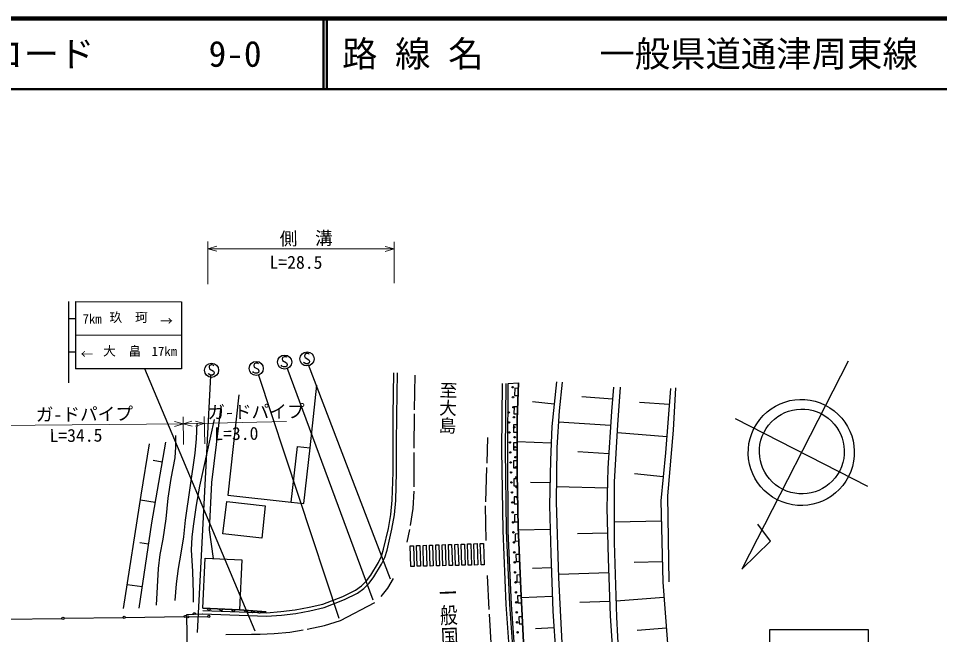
# Model space of a CAD drawing. Units: millimetres, scale not verified. Extents: x 40000 to 680000, y 20000 to 380000.
# Drawn here: x 134650 to 264809, y 292953 to 380000 of the extents above; entities that cross this region are included whole.
import ezdxf
from ezdxf.enums import TextEntityAlignment as Align

# ---------------------------------------------------------------- set-up
doc = ezdxf.new("R2010")
doc.units = ezdxf.units.MM
doc.header["$LTSCALE"] = 1000
for name, color, linetype, lineweight in [('M-BGD', 7, 'Continuous', 25), ('M-BGD-EXST', 7, 'Continuous', 25), ('M-BMK-SRVR', 3, 'Continuous', 25), ('M-STR-HTXT', 7, 'Continuous', 13), ('M-STR-STR1', 1, 'Continuous', 25), ('M-STR-STRC', 7, 'Continuous', 25), ('M-TTL', 2, 'Continuous', 140), ('M-TTL-LINE', 7, 'Continuous', 50)]:
    doc.layers.add(name, color=color, linetype=linetype, lineweight=lineweight)
doc.layers.add('M-BMK-HTXT', color=7, linetype='Continuous')
doc.layers.add('M-TTL-TXT', color=7, linetype='Continuous')
doc.styles.add('@ＭＳ ゴシック', font='')
doc.styles.add('ＭＳ ゴシック', font='')
doc.styles.get('@ＭＳ ゴシック').set_extended_font_data('@MS Gothic')
doc.styles.get('ＭＳ ゴシック').set_extended_font_data('MS Gothic')

msp = doc.modelspace()

# ---------------------------------------------------------------- linework, layer by layer
at = {"layer": 'M-BGD'}
for p, q in [((187599, 323933), (187714, 329931)), ((188098, 323923), (188214, 329921)), ((175894, 319318), (176818, 328174)), ((202972, 319032), (203068, 328422)), ((203472, 319033), (203567, 328417)), ((203795, 318910), (203854, 328424)), ((203854, 328424), (205311, 328520)), ((205311, 328520), (205121, 323331)), ((205121, 323331), (205311, 328520)), ((210682, 328642), (210036, 322361)), ((211086, 324584), (211547, 328589)), ((165801, 326827), (164243, 312639)), ((204782, 327741), (204746, 326742)), ((204746, 326742), (205245, 326724)), ((205282, 327722), (204782, 327741)), ((218739, 327894), (218461, 324480)), ((219358, 322590), (219730, 327915)), ((226785, 327702), (226089, 318645)), ((227197, 321818), (227562, 327792)), ((210359, 325501), (207276, 325819)), ((218600, 326187), (214243, 326542)), ((226611, 325438), (222401, 325761)), ((163248, 325185), (161936, 314446)), ((204688, 325146), (204651, 324147)), ((204651, 324147), (205150, 324129)), ((205187, 325128), (204688, 325146)), ((210760, 319395), (211086, 324584)), ((218461, 324480), (217948, 316469)), ((187578, 319929), (187599, 323933)), ((188078, 319927), (188098, 323923)), ((205121, 323331), (205110, 315729)), ((205111, 315729), (205121, 323331)), ((218333, 322477), (210984, 322947)), ((204620, 322565), (204619, 321565)), ((204619, 321565), (205119, 321565)), ((205120, 322564), (204620, 322565)), ((210036, 322361), (209847, 317581)), ((218891, 314533), (219358, 322590)), ((226402, 312573), (227197, 321818)), ((226263, 320909), (219292, 321445)), ((152009, 312662), (153178, 319917)), ((155434, 320157), (153467, 308758)), ((173199, 311656), (174105, 319508)), ((174105, 319508), (175894, 319318)), ((174984, 311468), (175894, 319318)), ((187588, 315917), (187578, 319929)), ((188088, 315911), (188078, 319927)), ((203121, 307643), (202972, 319032)), ((203620, 307657), (203472, 319033)), ((203870, 307631), (203795, 318910)), ((204617, 320031), (204615, 319031)), ((204615, 319031), (205115, 319031)), ((205117, 320030), (204617, 320031)), ((209942, 319971), (205117, 320162)), ((210658, 311700), (210760, 319395)), ((218077, 318472), (213683, 318753)), ((226089, 318645), (225443, 311863)), ((154942, 317307), (153667, 317528)), ((204613, 317497), (204612, 316497)), ((204612, 316497), (205112, 316497)), ((205113, 317496), (204613, 317497)), ((209847, 317581), (209702, 311209)), ((217948, 316469), (217804, 310825)), ((187480, 311922), (187588, 315917)), ((187979, 311890), (188088, 315911)), ((205110, 315729), (205282, 308127)), ((205282, 308127), (205111, 315729)), ((225766, 315254), (221689, 315643)), ((161936, 314446), (161602, 307758)), ((205128, 314962), (204628, 314951)), ((204628, 314951), (204651, 313952)), ((204651, 313952), (205150, 313963)), ((209775, 314395), (206993, 314459)), ((217876, 313647), (210687, 313831)), ((218879, 305975), (218891, 314533)), ((149486, 296632), (152009, 312662)), ((164243, 312639), (173199, 311656)), ((205185, 312428), (204685, 312417)), ((204685, 312417), (204708, 311418)), ((226598, 300410), (226402, 312573)), ((153959, 311608), (151899, 311963)), ((163553, 307164), (164076, 311766)), ((164076, 311766), (169538, 311148)), ((169538, 311148), (169022, 306584)), ((173199, 311656), (174984, 311468)), ((187274, 309920), (187480, 311922)), ((187769, 309850), (187979, 311890)), ((204708, 311418), (205207, 311429)), ((209702, 311209), (209874, 304426)), ((211007, 300956), (210658, 311700)), ((225443, 311863), (225699, 300346)), ((186924, 307958), (187274, 309920)), ((187414, 307858), (187769, 309850)), ((205242, 309894), (204742, 309883)), ((204742, 309883), (204765, 308883)), ((217804, 310825), (217976, 303723)), ((153467, 308758), (151683, 296667)), ((204765, 308883), (205264, 308895)), ((225507, 308984), (218883, 308836)), ((161602, 307758), (162165, 303684)), ((186249, 305023), (186924, 307958)), ((186732, 304894), (187414, 307858)), ((203573, 297182), (203121, 307643)), ((204072, 297210), (203620, 307657)), ((204310, 297161), (203870, 307631)), ((205320, 307177), (204821, 307157)), ((205282, 308127), (205634, 299432)), ((205634, 299432), (205282, 308127)), ((209788, 307817), (205299, 307703)), ((217890, 307274), (213641, 307171)), ((153021, 305735), (151788, 305917)), ((169022, 306584), (163553, 307164)), ((204821, 307157), (204861, 306159)), ((204861, 306159), (205361, 306179)), ((219183, 295420), (218879, 305975)), ((185950, 304045), (186249, 305023)), ((186417, 303863), (186732, 304894)), ((190020, 305499), (190469, 305513)), ((190106, 302578), (190020, 305499)), ((190469, 305513), (190556, 302589)), ((190919, 305527), (191368, 305542)), ((191007, 302599), (190919, 305527)), ((191368, 305542), (191457, 302609)), ((191818, 305556), (192267, 305570)), ((191908, 302619), (191818, 305556)), ((192267, 305570), (192358, 302629)), ((192717, 305585), (193166, 305599)), ((192808, 302640), (192717, 305585)), ((193166, 305599), (193259, 302650)), ((193616, 305613), (194065, 305628)), ((193709, 302660), (193616, 305613)), ((194065, 305628), (194160, 302670)), ((194514, 305642), (194964, 305656)), ((194610, 302680), (194514, 305642)), ((194964, 305656), (195061, 302691)), ((195413, 305671), (195863, 305685)), ((195511, 302701), (195413, 305671)), ((195863, 305685), (195962, 302711)), ((196312, 305699), (196762, 305713)), ((196412, 302721), (196312, 305699)), ((196762, 305713), (196863, 302731)), ((197211, 305728), (197661, 305742)), ((197313, 302742), (197211, 305728)), ((197661, 305742), (197764, 302752)), ((198110, 305756), (198559, 305771)), ((198214, 302762), (198110, 305756)), ((198559, 305771), (198665, 302772)), ((199009, 305785), (199458, 305799)), ((199115, 302782), (199009, 305785)), ((199458, 305799), (199566, 302793)), ((199908, 305814), (200357, 305828)), ((200016, 302803), (199908, 305814)), ((200357, 305828), (200467, 302813)), ((160698, 296671), (161019, 303737)), ((161019, 303737), (166211, 303501)), ((166211, 303501), (165889, 296435)), ((185515, 303138), (185950, 304045)), ((185955, 302900), (186417, 303863)), ((205437, 304279), (204938, 304259)), ((204938, 304259), (204979, 303260)), ((204979, 303260), (205478, 303281)), ((209874, 304426), (210181, 296277)), ((217976, 303723), (218283, 295624)), ((184442, 301368), (185515, 303138)), ((184858, 301091), (185955, 302900)), ((190556, 302589), (190106, 302578)), ((191457, 302609), (191007, 302599)), ((192358, 302629), (191908, 302619)), ((193259, 302650), (192808, 302640)), ((194160, 302670), (193709, 302660)), ((195061, 302691), (194610, 302680)), ((195962, 302711), (195511, 302701)), ((196863, 302731), (196412, 302721)), ((197764, 302752), (197313, 302742)), ((198665, 302772), (198214, 302762)), ((199566, 302793), (199115, 302782)), ((200467, 302813), (200016, 302803)), ((209951, 302389), (207293, 302289)), ((225635, 303225), (221632, 303136)), ((183838, 300535), (184442, 301368)), ((184216, 300206), (184858, 301091)), ((205555, 301381), (205055, 301361)), ((205055, 301361), (205096, 300362)), ((218053, 301699), (210992, 301431)), ((211627, 288809), (211007, 300956)), ((152129, 299689), (150016, 300001)), ((182283, 299219), (183115, 299840)), ((182544, 298790), (183439, 299458)), ((183115, 299840), (183838, 300535)), ((183439, 299458), (184216, 300206)), ((205096, 300362), (205595, 300382)), ((205634, 299432), (206254, 287566)), ((206254, 287565), (205634, 299432)), ((225699, 300346), (226370, 291696)), ((177686, 297247), (180503, 298353)), ((180503, 298353), (182283, 299219)), ((180704, 297895), (182544, 298790)), ((205685, 298448), (205186, 298422)), ((205186, 298422), (205238, 297424)), ((210105, 298314), (205701, 298148)), ((225867, 298183), (219118, 297660)), ((173754, 296443), (175709, 296804)), ((175709, 296804), (177686, 297247)), ((175818, 296316), (177833, 296768)), ((177833, 296768), (180704, 297895)), ((204326, 286555), (203573, 297182)), ((204824, 286596), (204072, 297210)), ((205069, 286553), (204310, 297161)), ((205238, 297424), (205737, 297450)), ((218206, 297649), (213996, 297489)), ((149741, 295386), (158085, 295518)), ((160614, 295823), (158411, 295753)), ((158719, 295465), (161410, 295529)), ((158719, 295465), (161410, 295529)), ((159281, 295841), (159263, 295780)), ((159309, 295892), (159281, 295841)), ((159357, 295943), (159309, 295892)), ((159406, 295975), (159357, 295943)), ((159466, 295997), (159406, 295975)), ((159546, 295999), (159466, 295997)), ((159606, 295981), (159546, 295999)), ((159657, 295953), (159606, 295981)), ((159709, 295904), (159657, 295953)), ((159740, 295855), (159709, 295904)), ((159762, 295796), (159740, 295855)), ((160680, 295863), (169726, 295546)), ((160697, 296362), (169716, 296047)), ((160698, 296671), (165889, 296435)), ((165889, 296435), (160698, 296671)), ((161313, 296643), (161331, 296582)), ((161331, 296582), (161358, 296531)), ((161358, 296531), (161406, 296479)), ((161406, 296479), (161455, 296446)), ((161455, 296446), (161514, 296424)), ((161514, 296424), (161593, 296420)), ((161593, 296420), (161654, 296437)), ((161654, 296437), (161706, 296465)), ((161706, 296465), (161758, 296513)), ((161758, 296513), (161790, 296561)), ((161790, 296561), (161813, 296620)), ((163044, 296564), (163061, 296503)), ((163061, 296503), (163089, 296452)), ((163089, 296452), (163137, 296400)), ((163137, 296400), (163185, 296368)), ((163185, 296368), (163244, 296345)), ((163244, 296345), (163324, 296341)), ((163324, 296341), (163385, 296359)), ((163385, 296359), (163436, 296386)), ((163436, 296386), (163488, 296434)), ((163488, 296434), (163520, 296482)), ((163520, 296482), (163543, 296541)), ((164775, 296485), (164792, 296425)), ((164792, 296425), (164819, 296373)), ((164819, 296373), (164867, 296321)), ((164867, 296321), (164916, 296289)), ((164916, 296289), (164975, 296266)), ((164975, 296266), (165055, 296263)), ((165055, 296263), (165115, 296280)), ((165115, 296280), (165167, 296308)), ((165167, 296308), (165219, 296355)), ((165219, 296355), (165251, 296404)), ((165251, 296404), (165274, 296463)), ((169651, 296156), (165889, 296435)), ((165889, 296435), (169651, 296156)), ((166581, 296384), (166596, 296322)), ((166596, 296322), (166622, 296270)), ((166622, 296270), (166668, 296217)), ((166668, 296217), (166716, 296183)), ((166716, 296183), (166774, 296159)), ((166774, 296159), (166854, 296153)), ((166854, 296153), (166915, 296168)), ((166915, 296168), (166967, 296195)), ((166967, 296195), (167021, 296241)), ((167021, 296241), (167055, 296288)), ((167055, 296288), (167079, 296347)), ((167521, 296314), (167536, 296253)), ((167536, 296253), (167563, 296201)), ((167563, 296201), (167609, 296147)), ((167609, 296147), (167656, 296113)), ((167656, 296113), (167715, 296089)), ((167715, 296089), (167794, 296083)), ((167794, 296083), (167856, 296099)), ((167856, 296099), (167908, 296125)), ((167908, 296125), (167961, 296171)), ((167961, 296171), (167995, 296219)), ((167995, 296219), (168019, 296277)), ((168461, 296244), (168477, 296183)), ((168477, 296183), (168503, 296131)), ((168503, 296131), (168549, 296077)), ((168549, 296077), (168597, 296044)), ((168597, 296044), (168655, 296019)), ((168655, 296019), (168735, 296013)), ((168735, 296013), (168796, 296029)), ((168796, 296029), (168848, 296055)), ((168848, 296055), (168902, 296101)), ((168902, 296101), (168935, 296149)), ((168935, 296149), (168960, 296207)), ((169716, 296047), (171751, 296195)), ((169726, 295546), (171800, 295697)), ((171751, 296195), (173754, 296443)), ((171800, 295697), (173830, 295949)), ((173830, 295949), (175818, 296316)), ((205840, 295481), (205341, 295455)), ((210181, 296277), (210760, 286808)), ((218283, 295624), (218728, 288477)), ((132454, 295113), (140798, 295245)), ((141097, 295249), (149441, 295381)), ((205341, 295455), (205393, 294457)), ((205393, 294457), (205892, 294483)), ((219804, 284358), (219183, 295420)), ((210326, 293910), (207692, 293749)), ((226202, 293858), (222061, 293537))]:
    msp.add_line(p, q, dxfattribs=at)
for points in [[(159840, 322798), (159750, 320600), (159567, 318563), (158211, 309128), (157955, 306743), (157599, 304438), (157218, 302272), (156950, 300138), (156764, 297753)], [(162313, 323322), (160237, 313911), (159772, 311257), (159362, 308286), (159174, 306727), (159079, 304934), (159255, 301847), (159330, 298783), (159318, 297547)], [(156838, 321060), (156848, 319455), (156753, 317939), (156182, 314996), (155762, 312201), (155456, 309327), (155048, 306441), (154646, 304278), (154379, 302272), (154129, 297109)]]:
    msp.add_lwpolyline(points, dxfattribs=at)
for centre, major_axis in [((204482, 327898), (99.9, -0.1)), ((204539, 326486), (99.9, -0.1)), ((203919, 324339), (99.9, -0.1)), ((204596, 325074), (99.9, -0.1)), ((203976, 322927), (99.9, -0.1)), ((204653, 323661), (99.9, -0.1)), ((204033, 321515), (99.9, -0.1)), ((204710, 322249), (99.9, -0.1)), ((204090, 320102), (99.9, -0.1)), ((204768, 320837), (99.9, -0.1)), ((204825, 319425), (99.9, -0.1)), ((204147, 318690), (99.9, -0.1)), ((204882, 318013), (99.9, -0.1)), ((204204, 317278), (99.9, -0.1)), ((204939, 316601), (99.9, -0.1)), ((204261, 315866), (99.9, -0.1)), ((204996, 315188), (99.9, -0.1)), ((204319, 314454), (99.9, -0.1)), ((205053, 313776), (99.9, -0.1)), ((204376, 313041), (99.9, -0.1)), ((205110, 312364), (99.9, -0.1)), ((204433, 311629), (99.9, -0.1)), ((204490, 310217), (99.9, -0.1)), ((204547, 308805), (99.9, -0.1)), ((204604, 307393), (99.9, -0.1)), ((204661, 305980), (99.9, -0.1)), ((204719, 304568), (99.9, -0.1)), ((204776, 303156), (99.9, -0.1)), ((204833, 301744), (99.9, -0.1)), ((204890, 300332), (99.9, -0.1)), ((204947, 298919), (99.9, -0.1)), ((205004, 297507), (99.9, -0.1)), ((149591, 295384), (150, 0)), ((158234, 295520), (150, 0)), ((158569, 295462), (150, 0)), ((158569, 295462), (150, 0)), ((161560, 295532), (150, 0)), ((161560, 295532), (150, 0)), ((205061, 296095), (99.9, -0.1)), ((140948, 295247), (150, 0)), ((205118, 294683), (99.9, -0.1)), ((205176, 293271), (99.9, -0.1))]:
    msp.add_ellipse(centre, major_axis=major_axis, ratio=0.999991, dxfattribs=at)
at = {"layer": 'M-BGD-EXST'}
for p, q in [((171947, 332091), (171906, 331852)), ((172187, 332211), (171947, 332091)), ((172346, 332211), (172187, 332211)), ((172506, 332171), (172346, 332211)), ((172586, 332090), (172506, 332171)), ((175108, 332538), (175067, 332299)), ((175067, 332299), (175147, 332099)), ((175348, 332658), (175108, 332538)), ((175147, 332099), (175706, 331778)), ((175507, 332658), (175348, 332658)), ((175667, 332618), (175507, 332658)), ((175747, 332537), (175667, 332618)), ((161624, 330930), (161583, 330690)), ((161583, 330690), (161663, 330490)), ((161864, 331049), (161624, 330930)), ((162024, 331049), (161864, 331049)), ((162184, 331009), (162024, 331049)), ((162263, 330929), (162184, 331009)), ((167938, 331194), (167898, 330954)), ((167898, 330954), (167978, 330754)), ((168178, 331314), (167938, 331194)), ((167978, 330754), (168537, 330434)), ((168338, 331314), (168178, 331314)), ((168498, 331273), (168338, 331314)), ((168578, 331193), (168498, 331273)), ((171865, 330892), (171785, 331012)), ((172105, 330772), (171865, 330892)), ((171906, 331852), (171986, 331652)), ((171986, 331652), (172545, 331331)), ((172384, 330772), (172105, 330772)), ((172584, 330891), (172384, 330772)), ((172545, 331331), (172625, 331131)), ((172625, 331131), (172584, 330891)), ((184787, 297805), (172603, 330659)), ((175026, 331339), (174946, 331459)), ((175266, 331219), (175026, 331339)), ((175545, 331219), (175266, 331219)), ((175745, 331338), (175545, 331219)), ((187228, 300763), (175651, 331050)), ((175706, 331778), (175786, 331578)), ((175786, 331578), (175745, 331338)), ((159951, 293225), (161822, 329490)), ((161542, 329730), (161462, 329851)), ((161782, 329610), (161542, 329730)), ((161663, 330490), (162222, 330169)), ((162062, 329610), (161782, 329610)), ((162262, 329729), (162062, 329610)), ((162222, 330169), (162302, 329969)), ((162302, 329969), (162262, 329729)), ((167857, 329995), (167777, 330115)), ((168096, 329875), (167857, 329995)), ((168376, 329874), (168096, 329875)), ((168576, 329994), (168376, 329874)), ((168537, 330434), (168617, 330234)), ((168617, 330234), (168576, 329994)), ((179956, 295245), (168595, 329706))]:
    msp.add_line(p, q, dxfattribs=at)
for centre in [(172265, 331451), (175426, 331898), (161943, 330290), (168257, 330554)]:
    msp.add_ellipse(centre, major_axis=(999, -1), ratio=0.999991, dxfattribs=at)
at = {"layer": 'M-BMK-SRVR'}
for p, q in [((251903, 331568), (236875, 302178)), ((254649, 313888), (235962, 323443)), ((240926, 306136), (239152, 308554)), ((236875, 302178), (240926, 306136))]:
    msp.add_line(p, q, dxfattribs=at)
for centre, major_axis in [((245268, 318685), (-6685, 3390)), ((245348, 318821), (-5348, 2712))]:
    msp.add_ellipse(centre, major_axis=major_axis, ratio=0.999991, dxfattribs=at)
at = {"layer": 'M-STR-HTXT'}
for p, q in [((161425, 342445), (161434, 348471)), ((161433, 347472), (162682, 347820)), ((186490, 347786), (187739, 347434)), ((187740, 348434), (187732, 342613)), ((162681, 347120), (161433, 347472)), ((161433, 347472), (187739, 347434)), ((187739, 347434), (186489, 347086)), ((156706, 323058), (157959, 322720)), ((157924, 322713), (159165, 323092)), ((157924, 322713), (172543, 323058)), ((157950, 323719), (157985, 319817)), ((159658, 323103), (160915, 322783)), ((160892, 323782), (160983, 319901)), ((123302, 322408), (157959, 322720)), ((157959, 322720), (156713, 322359)), ((159181, 322392), (157924, 322713)), ((160915, 322783), (159675, 322404))]:
    msp.add_line(p, q, dxfattribs=at)
at = {"layer": 'M-STR-STR1'}
msp.add_line((158411, 295753), (158590, 284753), dxfattribs=at)
at = {"layer": 'M-STR-STRC'}
for p, q in [((141725, 339996), (141709, 328503)), ((142725, 339995), (142711, 330501)), ((142725, 339995), (157716, 339973)), ((157716, 339973), (157702, 330479)), ((141722, 337623), (142721, 337621)), ((157709, 335226), (142718, 335248)), ((141715, 332876), (142715, 332874)), ((157702, 330479), (142711, 330501)), ((168087, 293421), (152512, 330487)), ((190612, 324714), (190710, 329580)), ((190570, 319265), (190609, 324131)), ((200876, 317174), (200983, 320801)), ((190572, 313808), (190569, 318687)), ((200682, 311727), (200830, 316568)), ((190408, 310782), (190552, 313221)), ((200749, 306263), (200646, 311124)), ((190052, 308357), (190408, 310782)), ((189576, 305995), (189952, 307785)), ((186864, 299515), (187650, 300875)), ((201172, 296481), (200932, 301277)), ((185909, 298332), (186864, 299515)), ((180170, 294953), (184988, 297485)), ((201518, 291009), (201213, 295847)), ((175452, 293708), (177916, 294212)), ((177916, 294212), (180170, 294953)), ((163950, 292956), (167605, 293008)), ((167605, 293008), (168793, 293028)), ((168793, 293028), (170764, 293087)), ((170764, 293087), (173024, 293312)), ((173024, 293312), (174873, 293605)), ((240767, 293625), (240755, 285020)), ((254758, 293605), (240767, 293625)), ((254744, 283611), (254758, 293605))]:
    msp.add_line(p, q, dxfattribs=at)
at = {"layer": 'M-TTL'}
msp.add_line((680000, 380000), (40000, 380000), dxfattribs=at)
at = {"layer": 'M-TTL-LINE'}
for p, q in [((177750, 380000), (177750, 370000)), ((178250, 380000), (178250, 370000)), ((40000, 370000), (680000, 370000))]:
    msp.add_line(p, q, dxfattribs=at)

# ---------------------------------------------------------------- texts
at = {"layer": 'M-BMK-HTXT', "style": '@ＭＳ ゴシック'}
msp.add_text('至大島', height=1833, rotation=268.419, dxfattribs=at).set_placement((195426, 328740), align=Align.MIDDLE_LEFT)
at = {"layer": 'M-BMK-HTXT', "style": '@ＭＳ ゴシック', "width": 1.25}
msp.add_text('一般国道437号', height=1833, rotation=272.319, dxfattribs=at).set_placement((195236, 300409), align=Align.MIDDLE_LEFT)
at = {"layer": 'M-STR-HTXT', "style": 'ＭＳ ゴシック'}
for s, rotation, p in [('側\u3000溝', 0.818, (171582, 347405)), ('L=28.5', 359.918, (170125, 344088)), ('ガ-ドパイプ', 0.618, (161361, 322897)), ('ガ-ドパイプ', 0.618, (137117, 322556)), ('L=34.5', 0.518, (139051, 319594)), ('L=3.0', 0.518, (162337, 319862))]:
    msp.add_text(s, height=1833, rotation=rotation, dxfattribs=at).set_placement(p, align=Align.BOTTOM_LEFT)
at = {"layer": 'M-STR-STRC', "style": 'ＭＳ ゴシック'}
for s, rotation, p in [('玖\u3000珂', 359.918, (147517, 336715)), ('7km', 359.918, (143716, 336501)), ('↑', 269.919, (154498, 338178)), ('大\u3000畠', 359.918, (146611, 331969)), ('17km', 359.918, (153473, 331915)), ('→', 179.918, (145236, 333677))]:
    msp.add_text(s, height=1320, rotation=rotation, dxfattribs=at).set_placement(p, align=Align.BOTTOM_LEFT)
at = {"layer": 'M-TTL-TXT', "style": 'ＭＳ ゴシック'}
for s, p in [('図面コード', (120380, 375000)), ('9-0', (161521, 375000)), ('路 線 名', (180380, 375000)), ('一般県道通津周東線', (216734, 375000))]:
    msp.add_text(s, height=3666, dxfattribs=at).set_placement(p, align=Align.MIDDLE_LEFT)

doc.saveas('drawing.dxf')
